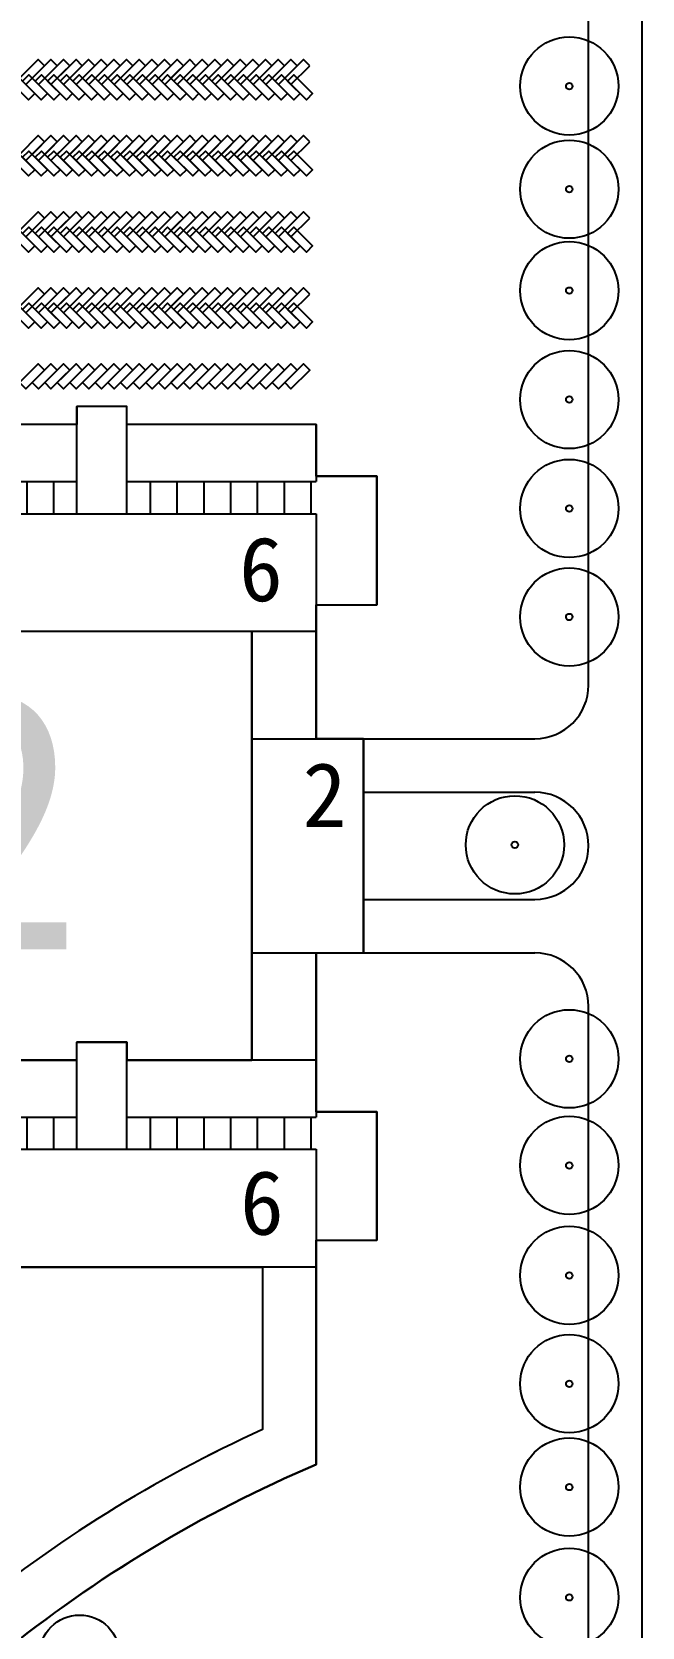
# Model space of a CAD drawing. Extents: x 39009873 to 40242873, y -38938004 to -37205504.
# Drawn here: x 39430924 to 39465081, y -37847631 to -37758274 of the extents above; entities that cross this region are included whole.
import ezdxf

# ---------------------------------------------------------------- set-up
doc = ezdxf.new("R2010")
doc.units = 0
doc.header["$LTSCALE"] = 1000
doc.header["$MEASUREMENT"] = 0
doc.linetypes.add('DOTE', pattern=[2.42, 2, -0.2, 0.02, -0.2])
doc.layers.get('0').update_dxf_attribs({"linetype": 'CONTINUOUS'})
for name, color, linetype in [('1-CEG', 220, 'CONTINUOUS'), ('A-FACE', 4, 'CONTINUOUS'), ('DOTE', 1, 'DOTE'), ('PUB_TEXT', 4, 'CONTINUOUS'), ('TREE1', 62, 'CONTINUOUS'), ('人行道', 251, 'CONTINUOUS'), ('地面非机动车', 2, 'CONTINUOUS'), ('建筑屋顶', 2, 'CONTINUOUS'), ('建筑轮廓', 254, 'CONTINUOUS')]:
    doc.layers.add(name, color=color, linetype=linetype)
doc.styles.add('-黑体', font='SIMHEI.TTF')

# ---------------------------------------------------------------- blocks, each defined once
blk = doc.blocks.new('333')
at = {"layer": '建筑屋顶', "linetype": 'Continuous', "ltscale": 10}
for p, q in [((-280647, 1070561), (-277847, 1070561)), ((-280647, 1064561), (-280647, 1070561)), ((-277847, 1064561), (-277847, 1070561)), ((-247047, 1070561), (-249847, 1070561)), ((-249847, 1064561), (-249847, 1070561)), ((-247047, 1064561), (-247047, 1070561)), ((-291247, 1069561), (-280647, 1069561)), ((-291247, 1069561), (-291247, 1066361)), ((-277847, 1069561), (-267247, 1069561)), ((-267247, 1069561), (-267247, 1066361)), ((-249847, 1069561), (-260447, 1069561)), ((-260447, 1069561), (-260447, 1066361)), ((-236447, 1069561), (-247047, 1069561)), ((-236447, 1069561), (-236447, 1066361)), ((-294647, 1066661), (-294647, 1059461)), ((-291247, 1066661), (-294647, 1066661)), ((-280647, 1066361), (-291247, 1066361)), ((-290947, 1066361), (-290947, 1064561)), ((-289447, 1066361), (-289447, 1064561)), ((-287947, 1066361), (-287947, 1064561)), ((-286447, 1066361), (-286447, 1064561)), ((-284947, 1066361), (-284947, 1064561)), ((-283447, 1066361), (-283447, 1064561)), ((-281947, 1066361), (-281947, 1064561)), ((-267247, 1066361), (-277847, 1066361)), ((-276547, 1066361), (-276547, 1064561)), ((-275047, 1066361), (-275047, 1064561)), ((-273547, 1066361), (-273547, 1064561)), ((-272047, 1066361), (-272047, 1064561)), ((-270547, 1066361), (-270547, 1064561)), ((-269047, 1066361), (-269047, 1064561)), ((-267547, 1066361), (-267547, 1064561)), ((-260447, 1066661), (-267247, 1066661)), ((-260447, 1066361), (-249847, 1066361)), ((-260147, 1066361), (-260147, 1064561)), ((-258647, 1066361), (-258647, 1064561)), ((-257147, 1066361), (-257147, 1064561)), ((-255647, 1066361), (-255647, 1064561)), ((-254147, 1066361), (-254147, 1064561)), ((-252647, 1066361), (-252647, 1064561)), ((-251147, 1066361), (-251147, 1064561)), ((-247047, 1066361), (-236447, 1066361)), ((-245747, 1066361), (-245747, 1064561)), ((-244247, 1066361), (-244247, 1064561)), ((-242747, 1066361), (-242747, 1064561)), ((-241247, 1066361), (-241247, 1064561)), ((-239747, 1066361), (-239747, 1064561)), ((-238247, 1066361), (-238247, 1064561)), ((-236747, 1066361), (-236747, 1064561)), ((-236447, 1066661), (-233047, 1066661)), ((-233047, 1066661), (-233047, 1059461)), ((-267247, 1064561), (-291247, 1064561)), ((-291247, 1064561), (-291247, 1051961)), ((-267247, 1064561), (-267247, 1057961)), ((-260447, 1064561), (-236447, 1064561)), ((-260447, 1064561), (-260447, 1057961)), ((-236447, 1064561), (-236447, 1051961)), ((-291247, 1059461), (-294647, 1059461)), ((-260447, 1059461), (-267247, 1059461)), ((-236447, 1059461), (-233047, 1059461)), ((-291247, 1057961), (-267247, 1057961)), ((-287647, 1057961), (-287647, 1033961)), ((-236447, 1057961), (-260447, 1057961)), ((-240047, 1057961), (-240047, 1033961)), ((-293897, 1051961), (-293897, 1039961)), ((-287647, 1051961), (-293897, 1051961)), ((-240047, 1051961), (-233797, 1051961)), ((-233797, 1051961), (-233797, 1039961)), ((-287647, 1039961), (-293897, 1039961)), ((-291247, 1039961), (-291247, 1030761)), ((-240047, 1039961), (-233797, 1039961)), ((-236447, 1039961), (-236447, 1030761)), ((-280647, 1034961), (-277847, 1034961)), ((-280647, 1028961), (-280647, 1034961)), ((-277847, 1028961), (-277847, 1034961)), ((-247047, 1034961), (-249847, 1034961)), ((-249847, 1028961), (-249847, 1034961)), ((-247047, 1028961), (-247047, 1034961)), ((-291247, 1033961), (-280647, 1033961)), ((-277847, 1033961), (-267247, 1033961)), ((-267247, 1033961), (-267247, 1030761)), ((-249847, 1033961), (-260447, 1033961)), ((-260447, 1033961), (-260447, 1030761)), ((-236447, 1033961), (-247047, 1033961)), ((-294647, 1031061), (-294647, 1023861)), ((-291247, 1031061), (-294647, 1031061)), ((-280647, 1030761), (-291247, 1030761)), ((-290947, 1030761), (-290947, 1028961)), ((-289447, 1030761), (-289447, 1028961)), ((-287947, 1030761), (-287947, 1028961)), ((-286447, 1030761), (-286447, 1028961)), ((-284947, 1030761), (-284947, 1028961)), ((-283447, 1030761), (-283447, 1028961)), ((-281947, 1030761), (-281947, 1028961)), ((-267247, 1030761), (-277847, 1030761)), ((-276547, 1030761), (-276547, 1028961)), ((-275047, 1030761), (-275047, 1028961)), ((-273547, 1030761), (-273547, 1028961)), ((-272047, 1030761), (-272047, 1028961)), ((-270547, 1030761), (-270547, 1028961)), ((-269047, 1030761), (-269047, 1028961)), ((-267547, 1030761), (-267547, 1028961)), ((-260447, 1031061), (-267247, 1031061)), ((-260447, 1030761), (-249847, 1030761)), ((-260147, 1030761), (-260147, 1028961)), ((-258647, 1030761), (-258647, 1028961)), ((-257147, 1030761), (-257147, 1028961)), ((-255647, 1030761), (-255647, 1028961)), ((-254147, 1030761), (-254147, 1028961)), ((-252647, 1030761), (-252647, 1028961)), ((-251147, 1030761), (-251147, 1028961)), ((-247047, 1030761), (-236447, 1030761)), ((-245747, 1030761), (-245747, 1028961)), ((-244247, 1030761), (-244247, 1028961)), ((-242747, 1030761), (-242747, 1028961)), ((-241247, 1030761), (-241247, 1028961)), ((-239747, 1030761), (-239747, 1028961)), ((-238247, 1030761), (-238247, 1028961)), ((-236747, 1030761), (-236747, 1028961)), ((-236447, 1031061), (-233047, 1031061)), ((-233047, 1031061), (-233047, 1023861)), ((-267247, 1028961), (-291247, 1028961)), ((-291247, 1028961), (-291247, 1022361)), ((-267247, 1028961), (-267247, 1022361)), ((-260447, 1028961), (-236447, 1028961)), ((-260447, 1028961), (-260447, 1022361)), ((-236447, 1028961), (-236447, 1022361)), ((-291247, 1023861), (-294647, 1023861)), ((-260447, 1023861), (-267247, 1023861)), ((-236447, 1023861), (-233047, 1023861)), ((-291247, 1022361), (-267247, 1022361)), ((-236447, 1022361), (-260447, 1022361))]:
    blk.add_line(p, q, dxfattribs=at)
blk = doc.blocks.new('sihwie')
at = {"layer": '建筑屋顶'}
for p, q in [((487213, 1085836), (487213, 1076735)), ((490213, 1085836), (490213, 1074777)), ((445419, 1056461), (445419, 1051961)), ((445419, 1051961), (456943, 1051961)), ((444669, 1048961), (458495, 1048961))]:
    blk.add_line(p, q, dxfattribs=at)
for radius, start, end in [(76500, 114.48546, 144.11068), (73500, 112.98953, 145.29632)]:
    blk.add_arc((518919, 1007115), radius, start, end, dxfattribs=at)
blk = doc.blocks.new('sdji')
at = {"linetype": 'Continuous', "ltscale": 10}
for radius in [2750, 184]:
    blk.add_circle((512091, 867961), radius, dxfattribs=at)
blk = doc.blocks.new('sij')
at = {"layer": 'TREE1', "linetype": 'Continuous', "ltscale": 10}
blk.add_circle((327690, 1006813), 2250, dxfattribs=at)

msp = doc.modelspace()

# ---------------------------------------------------------------- linework, layer by layer
at = {"layer": 'A-FACE'}
msp.add_line((39465081, -37858019), (39465081, -37679186), dxfattribs=at)
at = {"layer": '人行道'}
for p, q in [((39462081, -37794866), (39462081, -37741666)), ((39449490, -37797866), (39459081, -37797866)), ((39449490, -37800866), (39459081, -37800866)), ((39462081, -37803866), (39462081, -37803866)), ((39449490, -37806866), (39459081, -37806866)), ((39449490, -37809866), (39459081, -37809866)), ((39462081, -37858019), (39462081, -37812866))]:
    msp.add_line(p, q, dxfattribs=at)
for centre, start, end in [((39459081, -37794866), 270, 0), ((39459081, -37803866), 0, 90), ((39459081, -37803866), 270, 0), ((39459081, -37812866), 0, 90)]:
    msp.add_arc(centre, 3000, start, end, dxfattribs=at)
at = {"layer": '地面非机动车', "linetype": 'Continuous', "ltscale": 10}
for points in [[(39431624, -37760180), (39431270, -37759826), (39430224, -37760873), (39430577, -37761226)], [(39432331, -37760180), (39431977, -37759826), (39430931, -37760873), (39431285, -37761226)], [(39433038, -37760180), (39432685, -37759826), (39431638, -37760873), (39431992, -37761226)], [(39433745, -37760180), (39433392, -37759826), (39432345, -37760873), (39432699, -37761226)], [(39434452, -37760180), (39434099, -37759826), (39433052, -37760873), (39433406, -37761226)], [(39435159, -37760180), (39434806, -37759826), (39433759, -37760873), (39434113, -37761226)], [(39435867, -37760180), (39435513, -37759826), (39434467, -37760873), (39434820, -37761226)], [(39436574, -37760180), (39436220, -37759826), (39435174, -37760873), (39435527, -37761226)], [(39437281, -37760180), (39436927, -37759826), (39435881, -37760873), (39436234, -37761226)], [(39437988, -37760180), (39437634, -37759826), (39436588, -37760873), (39436941, -37761226)], [(39438695, -37760180), (39438341, -37759826), (39437295, -37760873), (39437649, -37761226)], [(39439402, -37760180), (39439049, -37759826), (39438002, -37760873), (39438356, -37761226)], [(39440109, -37760180), (39439756, -37759826), (39438709, -37760873), (39439063, -37761226)], [(39440816, -37760180), (39440463, -37759826), (39439416, -37760873), (39439770, -37761226)], [(39441523, -37760180), (39441170, -37759826), (39440123, -37760873), (39440477, -37761226)], [(39442231, -37760180), (39441877, -37759826), (39440831, -37760873), (39441184, -37761226)], [(39442938, -37760180), (39442584, -37759826), (39441538, -37760873), (39441891, -37761226)], [(39443645, -37760180), (39443291, -37759826), (39442245, -37760873), (39442598, -37761226)], [(39444352, -37760180), (39443998, -37759826), (39442952, -37760873), (39443305, -37761226)], [(39445059, -37760180), (39444705, -37759826), (39443659, -37760873), (39444013, -37761226)], [(39445766, -37760180), (39445413, -37759826), (39444366, -37760873), (39444720, -37761226)], [(39446473, -37760180), (39446120, -37759826), (39445073, -37760873), (39445427, -37761226)], [(39429684, -37761040), (39430037, -37760686), (39431084, -37761733), (39430730, -37762086)], [(39430391, -37761040), (39430745, -37760686), (39431791, -37761733), (39431437, -37762086)], [(39431098, -37761040), (39431452, -37760686), (39432498, -37761733), (39432145, -37762086)], [(39431805, -37761040), (39432159, -37760686), (39433205, -37761733), (39432852, -37762086)], [(39432512, -37761040), (39432866, -37760686), (39433912, -37761733), (39433559, -37762086)], [(39433219, -37761040), (39433573, -37760686), (39434619, -37761733), (39434266, -37762086)], [(39433927, -37761040), (39434280, -37760686), (39435327, -37761733), (39434973, -37762086)], [(39434634, -37761040), (39434987, -37760686), (39436034, -37761733), (39435680, -37762086)], [(39435341, -37761040), (39435694, -37760686), (39436741, -37761733), (39436387, -37762086)], [(39436048, -37761040), (39436401, -37760686), (39437448, -37761733), (39437094, -37762086)], [(39436755, -37761040), (39437109, -37760686), (39438155, -37761733), (39437801, -37762086)], [(39437462, -37761040), (39437816, -37760686), (39438862, -37761733), (39438509, -37762086)], [(39438169, -37761040), (39438523, -37760686), (39439569, -37761733), (39439216, -37762086)], [(39438876, -37761040), (39439230, -37760686), (39440276, -37761733), (39439923, -37762086)], [(39439583, -37761040), (39439937, -37760686), (39440983, -37761733), (39440630, -37762086)], [(39440291, -37761040), (39440644, -37760686), (39441691, -37761733), (39441337, -37762086)], [(39440998, -37761040), (39441351, -37760686), (39442398, -37761733), (39442044, -37762086)], [(39441705, -37761040), (39442058, -37760686), (39443105, -37761733), (39442751, -37762086)], [(39442412, -37761040), (39442765, -37760686), (39443812, -37761733), (39443458, -37762086)], [(39443119, -37761040), (39443473, -37760686), (39444519, -37761733), (39444165, -37762086)], [(39443826, -37761040), (39444180, -37760686), (39445226, -37761733), (39444873, -37762086)], [(39444533, -37761040), (39444887, -37760686), (39445933, -37761733), (39445580, -37762086)], [(39445240, -37761040), (39445594, -37760686), (39446640, -37761733), (39446287, -37762086)], [(39431624, -37764440), (39431270, -37764086), (39430224, -37765133), (39430577, -37765486)], [(39432331, -37764440), (39431977, -37764086), (39430931, -37765133), (39431285, -37765486)], [(39433038, -37764440), (39432685, -37764086), (39431638, -37765133), (39431992, -37765486)], [(39433745, -37764440), (39433392, -37764086), (39432345, -37765133), (39432699, -37765486)], [(39434452, -37764440), (39434099, -37764086), (39433052, -37765133), (39433406, -37765486)], [(39435159, -37764440), (39434806, -37764086), (39433759, -37765133), (39434113, -37765486)], [(39435867, -37764440), (39435513, -37764086), (39434467, -37765133), (39434820, -37765486)], [(39436574, -37764440), (39436220, -37764086), (39435174, -37765133), (39435527, -37765486)], [(39437281, -37764440), (39436927, -37764086), (39435881, -37765133), (39436234, -37765486)], [(39437988, -37764440), (39437634, -37764086), (39436588, -37765133), (39436941, -37765486)], [(39438695, -37764440), (39438341, -37764086), (39437295, -37765133), (39437649, -37765486)], [(39439402, -37764440), (39439049, -37764086), (39438002, -37765133), (39438356, -37765486)], [(39440109, -37764440), (39439756, -37764086), (39438709, -37765133), (39439063, -37765486)], [(39440816, -37764440), (39440463, -37764086), (39439416, -37765133), (39439770, -37765486)], [(39441523, -37764440), (39441170, -37764086), (39440123, -37765133), (39440477, -37765486)], [(39442231, -37764440), (39441877, -37764086), (39440831, -37765133), (39441184, -37765486)], [(39442938, -37764440), (39442584, -37764086), (39441538, -37765133), (39441891, -37765486)], [(39443645, -37764440), (39443291, -37764086), (39442245, -37765133), (39442598, -37765486)], [(39444352, -37764440), (39443998, -37764086), (39442952, -37765133), (39443305, -37765486)], [(39445059, -37764440), (39444705, -37764086), (39443659, -37765133), (39444013, -37765486)], [(39445766, -37764440), (39445413, -37764086), (39444366, -37765133), (39444720, -37765486)], [(39446473, -37764440), (39446120, -37764086), (39445073, -37765133), (39445427, -37765486)], [(39429684, -37765300), (39430037, -37764946), (39431084, -37765993), (39430730, -37766346)], [(39430391, -37765300), (39430745, -37764946), (39431791, -37765993), (39431437, -37766346)], [(39431098, -37765300), (39431452, -37764946), (39432498, -37765993), (39432145, -37766346)], [(39431805, -37765300), (39432159, -37764946), (39433205, -37765993), (39432852, -37766346)], [(39432512, -37765300), (39432866, -37764946), (39433912, -37765993), (39433559, -37766346)], [(39433219, -37765300), (39433573, -37764946), (39434619, -37765993), (39434266, -37766346)], [(39433927, -37765300), (39434280, -37764946), (39435327, -37765993), (39434973, -37766346)], [(39434634, -37765300), (39434987, -37764946), (39436034, -37765993), (39435680, -37766346)], [(39435341, -37765300), (39435694, -37764946), (39436741, -37765993), (39436387, -37766346)], [(39436048, -37765300), (39436401, -37764946), (39437448, -37765993), (39437094, -37766346)], [(39436755, -37765300), (39437109, -37764946), (39438155, -37765993), (39437801, -37766346)], [(39437462, -37765300), (39437816, -37764946), (39438862, -37765993), (39438509, -37766346)], [(39438169, -37765300), (39438523, -37764946), (39439569, -37765993), (39439216, -37766346)], [(39438876, -37765300), (39439230, -37764946), (39440276, -37765993), (39439923, -37766346)], [(39439583, -37765300), (39439937, -37764946), (39440983, -37765993), (39440630, -37766346)], [(39440291, -37765300), (39440644, -37764946), (39441691, -37765993), (39441337, -37766346)], [(39440998, -37765300), (39441351, -37764946), (39442398, -37765993), (39442044, -37766346)], [(39441705, -37765300), (39442058, -37764946), (39443105, -37765993), (39442751, -37766346)], [(39442412, -37765300), (39442765, -37764946), (39443812, -37765993), (39443458, -37766346)], [(39443119, -37765300), (39443473, -37764946), (39444519, -37765993), (39444165, -37766346)], [(39443826, -37765300), (39444180, -37764946), (39445226, -37765993), (39444873, -37766346)], [(39444533, -37765300), (39444887, -37764946), (39445933, -37765993), (39445580, -37766346)], [(39445240, -37765300), (39445594, -37764946), (39446640, -37765993), (39446287, -37766346)], [(39431624, -37768700), (39431270, -37768346), (39430224, -37769393), (39430577, -37769746)], [(39432331, -37768700), (39431977, -37768346), (39430931, -37769393), (39431285, -37769746)], [(39433038, -37768700), (39432685, -37768346), (39431638, -37769393), (39431992, -37769746)], [(39433745, -37768700), (39433392, -37768346), (39432345, -37769393), (39432699, -37769746)], [(39434452, -37768700), (39434099, -37768346), (39433052, -37769393), (39433406, -37769746)], [(39435159, -37768700), (39434806, -37768346), (39433759, -37769393), (39434113, -37769746)], [(39435867, -37768700), (39435513, -37768346), (39434467, -37769393), (39434820, -37769746)], [(39436574, -37768700), (39436220, -37768346), (39435174, -37769393), (39435527, -37769746)], [(39437281, -37768700), (39436927, -37768346), (39435881, -37769393), (39436234, -37769746)], [(39437988, -37768700), (39437634, -37768346), (39436588, -37769393), (39436941, -37769746)], [(39438695, -37768700), (39438341, -37768346), (39437295, -37769393), (39437649, -37769746)], [(39439402, -37768700), (39439049, -37768346), (39438002, -37769393), (39438356, -37769746)], [(39440109, -37768700), (39439756, -37768346), (39438709, -37769393), (39439063, -37769746)], [(39440816, -37768700), (39440463, -37768346), (39439416, -37769393), (39439770, -37769746)], [(39441523, -37768700), (39441170, -37768346), (39440123, -37769393), (39440477, -37769746)], [(39442231, -37768700), (39441877, -37768346), (39440831, -37769393), (39441184, -37769746)], [(39442938, -37768700), (39442584, -37768346), (39441538, -37769393), (39441891, -37769746)], [(39443645, -37768700), (39443291, -37768346), (39442245, -37769393), (39442598, -37769746)], [(39444352, -37768700), (39443998, -37768346), (39442952, -37769393), (39443305, -37769746)], [(39445059, -37768700), (39444705, -37768346), (39443659, -37769393), (39444013, -37769746)], [(39445766, -37768700), (39445413, -37768346), (39444366, -37769393), (39444720, -37769746)], [(39446473, -37768700), (39446120, -37768346), (39445073, -37769393), (39445427, -37769746)], [(39429684, -37769560), (39430037, -37769206), (39431084, -37770253), (39430730, -37770606)], [(39430391, -37769560), (39430745, -37769206), (39431791, -37770253), (39431437, -37770606)], [(39431098, -37769560), (39431452, -37769206), (39432498, -37770253), (39432145, -37770606)], [(39431805, -37769560), (39432159, -37769206), (39433205, -37770253), (39432852, -37770606)], [(39432512, -37769560), (39432866, -37769206), (39433912, -37770253), (39433559, -37770606)], [(39433219, -37769560), (39433573, -37769206), (39434619, -37770253), (39434266, -37770606)], [(39433927, -37769560), (39434280, -37769206), (39435327, -37770253), (39434973, -37770606)], [(39434634, -37769560), (39434987, -37769206), (39436034, -37770253), (39435680, -37770606)], [(39435341, -37769560), (39435694, -37769206), (39436741, -37770253), (39436387, -37770606)], [(39436048, -37769560), (39436401, -37769206), (39437448, -37770253), (39437094, -37770606)], [(39436755, -37769560), (39437109, -37769206), (39438155, -37770253), (39437801, -37770606)], [(39437462, -37769560), (39437816, -37769206), (39438862, -37770253), (39438509, -37770606)], [(39438169, -37769560), (39438523, -37769206), (39439569, -37770253), (39439216, -37770606)], [(39438876, -37769560), (39439230, -37769206), (39440276, -37770253), (39439923, -37770606)], [(39439583, -37769560), (39439937, -37769206), (39440983, -37770253), (39440630, -37770606)], [(39440291, -37769560), (39440644, -37769206), (39441691, -37770253), (39441337, -37770606)], [(39440998, -37769560), (39441351, -37769206), (39442398, -37770253), (39442044, -37770606)], [(39441705, -37769560), (39442058, -37769206), (39443105, -37770253), (39442751, -37770606)], [(39442412, -37769560), (39442765, -37769206), (39443812, -37770253), (39443458, -37770606)], [(39443119, -37769560), (39443473, -37769206), (39444519, -37770253), (39444165, -37770606)], [(39443826, -37769560), (39444180, -37769206), (39445226, -37770253), (39444873, -37770606)], [(39444533, -37769560), (39444887, -37769206), (39445933, -37770253), (39445580, -37770606)], [(39445240, -37769560), (39445594, -37769206), (39446640, -37770253), (39446287, -37770606)], [(39431624, -37772960), (39431270, -37772606), (39430224, -37773653), (39430577, -37774006)], [(39432331, -37772960), (39431977, -37772606), (39430931, -37773653), (39431285, -37774006)], [(39433038, -37772960), (39432685, -37772606), (39431638, -37773653), (39431992, -37774006)], [(39433745, -37772960), (39433392, -37772606), (39432345, -37773653), (39432699, -37774006)], [(39434452, -37772960), (39434099, -37772606), (39433052, -37773653), (39433406, -37774006)], [(39435159, -37772960), (39434806, -37772606), (39433759, -37773653), (39434113, -37774006)], [(39435867, -37772960), (39435513, -37772606), (39434467, -37773653), (39434820, -37774006)], [(39436574, -37772960), (39436220, -37772606), (39435174, -37773653), (39435527, -37774006)], [(39437281, -37772960), (39436927, -37772606), (39435881, -37773653), (39436234, -37774006)], [(39437988, -37772960), (39437634, -37772606), (39436588, -37773653), (39436941, -37774006)], [(39438695, -37772960), (39438341, -37772606), (39437295, -37773653), (39437649, -37774006)], [(39439402, -37772960), (39439049, -37772606), (39438002, -37773653), (39438356, -37774006)], [(39440109, -37772960), (39439756, -37772606), (39438709, -37773653), (39439063, -37774006)], [(39440816, -37772960), (39440463, -37772606), (39439416, -37773653), (39439770, -37774006)], [(39441523, -37772960), (39441170, -37772606), (39440123, -37773653), (39440477, -37774006)], [(39442231, -37772960), (39441877, -37772606), (39440831, -37773653), (39441184, -37774006)], [(39442938, -37772960), (39442584, -37772606), (39441538, -37773653), (39441891, -37774006)], [(39443645, -37772960), (39443291, -37772606), (39442245, -37773653), (39442598, -37774006)], [(39444352, -37772960), (39443998, -37772606), (39442952, -37773653), (39443305, -37774006)], [(39445059, -37772960), (39444705, -37772606), (39443659, -37773653), (39444013, -37774006)], [(39445766, -37772960), (39445413, -37772606), (39444366, -37773653), (39444720, -37774006)], [(39446473, -37772960), (39446120, -37772606), (39445073, -37773653), (39445427, -37774006)], [(39429684, -37773820), (39430037, -37773466), (39431084, -37774513), (39430730, -37774866)], [(39430391, -37773820), (39430745, -37773466), (39431791, -37774513), (39431437, -37774866)], [(39431098, -37773820), (39431452, -37773466), (39432498, -37774513), (39432145, -37774866)], [(39431805, -37773820), (39432159, -37773466), (39433205, -37774513), (39432852, -37774866)], [(39432512, -37773820), (39432866, -37773466), (39433912, -37774513), (39433559, -37774866)], [(39433219, -37773820), (39433573, -37773466), (39434619, -37774513), (39434266, -37774866)], [(39433927, -37773820), (39434280, -37773466), (39435327, -37774513), (39434973, -37774866)], [(39434634, -37773820), (39434987, -37773466), (39436034, -37774513), (39435680, -37774866)], [(39435341, -37773820), (39435694, -37773466), (39436741, -37774513), (39436387, -37774866)], [(39436048, -37773820), (39436401, -37773466), (39437448, -37774513), (39437094, -37774866)], [(39436755, -37773820), (39437109, -37773466), (39438155, -37774513), (39437801, -37774866)], [(39437462, -37773820), (39437816, -37773466), (39438862, -37774513), (39438509, -37774866)], [(39438169, -37773820), (39438523, -37773466), (39439569, -37774513), (39439216, -37774866)], [(39438876, -37773820), (39439230, -37773466), (39440276, -37774513), (39439923, -37774866)], [(39439583, -37773820), (39439937, -37773466), (39440983, -37774513), (39440630, -37774866)], [(39440291, -37773820), (39440644, -37773466), (39441691, -37774513), (39441337, -37774866)], [(39440998, -37773820), (39441351, -37773466), (39442398, -37774513), (39442044, -37774866)], [(39441705, -37773820), (39442058, -37773466), (39443105, -37774513), (39442751, -37774866)], [(39442412, -37773820), (39442765, -37773466), (39443812, -37774513), (39443458, -37774866)], [(39443119, -37773820), (39443473, -37773466), (39444519, -37774513), (39444165, -37774866)], [(39443826, -37773820), (39444180, -37773466), (39445226, -37774513), (39444873, -37774866)], [(39444533, -37773820), (39444887, -37773466), (39445933, -37774513), (39445580, -37774866)], [(39445240, -37773820), (39445594, -37773466), (39446640, -37774513), (39446287, -37774866)], [(39430224, -37777913), (39430577, -37778266), (39431624, -37777220), (39431270, -37776866)], [(39430931, -37777913), (39431285, -37778266), (39432331, -37777220), (39431977, -37776866)], [(39431638, -37777913), (39431992, -37778266), (39433038, -37777220), (39432685, -37776866)], [(39432345, -37777913), (39432699, -37778266), (39433745, -37777220), (39433392, -37776866)], [(39433052, -37777913), (39433406, -37778266), (39434452, -37777220), (39434099, -37776866)], [(39433759, -37777913), (39434113, -37778266), (39435159, -37777220), (39434806, -37776866)], [(39434467, -37777913), (39434820, -37778266), (39435867, -37777220), (39435513, -37776866)], [(39435174, -37777913), (39435527, -37778266), (39436574, -37777220), (39436220, -37776866)], [(39435881, -37777913), (39436234, -37778266), (39437281, -37777220), (39436927, -37776866)], [(39436588, -37777913), (39436941, -37778266), (39437988, -37777220), (39437634, -37776866)], [(39437295, -37777913), (39437649, -37778266), (39438695, -37777220), (39438341, -37776866)], [(39438002, -37777913), (39438356, -37778266), (39439402, -37777220), (39439049, -37776866)], [(39438709, -37777913), (39439063, -37778266), (39440109, -37777220), (39439756, -37776866)], [(39439416, -37777913), (39439770, -37778266), (39440816, -37777220), (39440463, -37776866)], [(39440123, -37777913), (39440477, -37778266), (39441523, -37777220), (39441170, -37776866)], [(39440831, -37777913), (39441184, -37778266), (39442231, -37777220), (39441877, -37776866)], [(39441538, -37777913), (39441891, -37778266), (39442938, -37777220), (39442584, -37776866)], [(39442245, -37777913), (39442598, -37778266), (39443645, -37777220), (39443291, -37776866)], [(39442952, -37777913), (39443305, -37778266), (39444352, -37777220), (39443998, -37776866)], [(39443659, -37777913), (39444013, -37778266), (39445059, -37777220), (39444705, -37776866)], [(39444366, -37777913), (39444720, -37778266), (39445766, -37777220), (39445413, -37776866)], [(39445073, -37777913), (39445427, -37778266), (39446473, -37777220), (39446120, -37776866)]]:
    msp.add_lwpolyline(points, close=True, dxfattribs=at)
at = {"layer": '建筑轮廓', "ltscale": 10}
for points in [[(39415122, -37864341, -0.141906), (39446840, -37838525), (39446840, -37825966), (39450240, -37825966), (39450240, -37818766), (39446840, -37818766), (39446840, -37809866), (39449490, -37809866), (39449490, -37797866), (39446840, -37797866), (39446840, -37790366), (39450240, -37790366), (39450240, -37783166), (39446840, -37783166), (39446840, -37780266), (39436240, -37780266), (39436240, -37779266), (39433440, -37779266), (39433440, -37780266), (39422840, -37780266)], [(39422840, -37827466), (39443840, -37827466), (39443840, -37836567, 0.129989), (39413570, -37861341)]]:
    msp.add_lwpolyline(points, format="xyb", dxfattribs=at)
for points in [[(39395640, -37791866), (39395640, -37815866), (39402640, -37815866), (39402640, -37814866), (39405440, -37814866), (39405440, -37815866), (39416040, -37815866), (39416040, -37818766), (39422840, -37818766), (39422840, -37815866), (39433440, -37815866), (39433440, -37814866), (39436240, -37814866), (39436240, -37815866), (39443240, -37815866), (39443240, -37791866), (39422840, -37791866), (39422840, -37790366), (39416040, -37790366), (39416040, -37791866), (39395640, -37791866)], [(39446840, -37827466), (39446840, -37827466)]]:
    msp.add_lwpolyline(points, dxfattribs=at)

# ---------------------------------------------------------------- block references
at = {"layer": 'A-FACE', "linetype": 'Continuous'}
msp.add_blockref('sihwie', (38956627, -38913302), dxfattribs=at)
at = {"layer": 'DOTE', "linetype": 'Continuous'}
msp.add_blockref('333', (39683287, -38849827), dxfattribs=at)
at = {"layer": 'TREE1', "linetype": 'Continuous', "rotation": 89.71588559147328}
for p in [(40326418, -38277696), (40326418, -38283473), (40326418, -38289156), (40326418, -38295258), (40326418, -38301359), (40326418, -38307437), (40323373, -38320203), (40326418, -38332188), (40326418, -38338157), (40326418, -38344320), (40326418, -38350388), (40326418, -38356174), (40326418, -38362355)]:
    msp.add_blockref('sdji', p, dxfattribs=at)
at = {"layer": 'TREE1', "linetype": 'Continuous'}
msp.add_blockref('sij', (39105905, -38856022), dxfattribs=at)

# ---------------------------------------------------------------- texts
at = {"layer": '1-CEG', "style": '-黑体'}
for s, p in [('6', (39442520, -37790164)), ('2', (39446078, -37802809)), ('6', (39442574, -37825654))]:
    msp.add_text(s, height=3600, dxfattribs=at).set_placement(p)
at = {"layer": 'PUB_TEXT', "color": 2, "style": '-黑体'}
msp.add_text('7-2', height=14400, dxfattribs=at).set_placement((39404409, -37809658))

doc.saveas('drawing.dxf')
